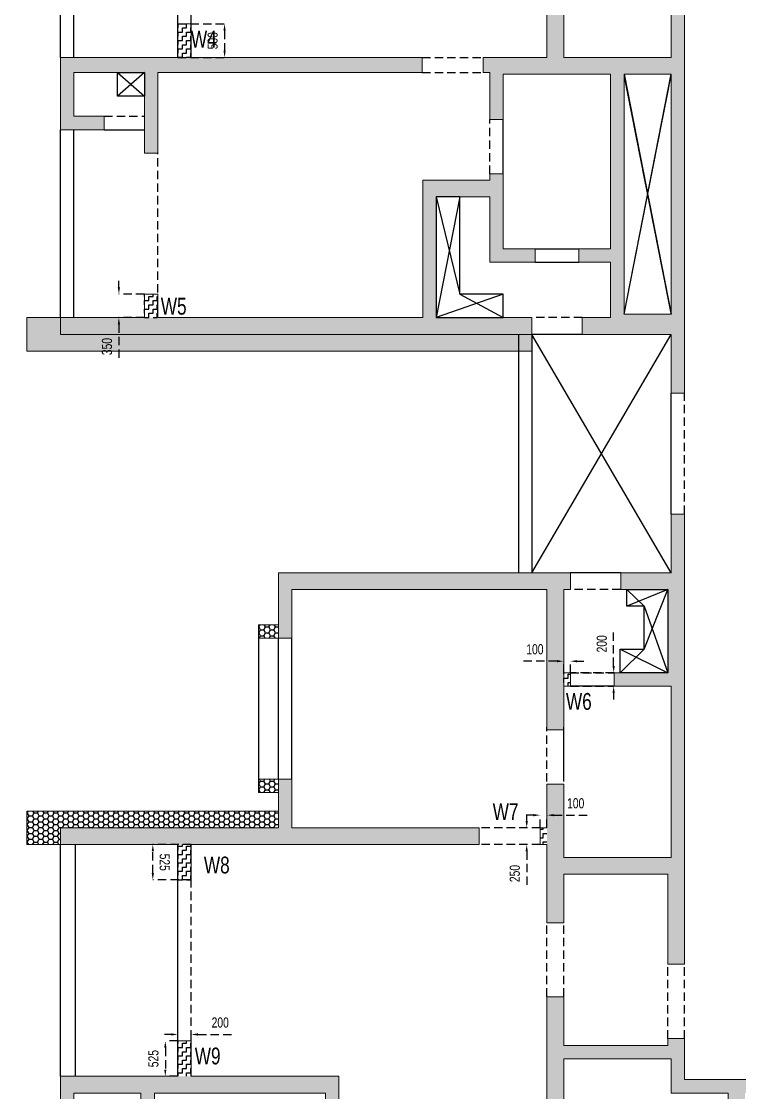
# Model space of a CAD drawing. Header units: millimetres. Extents: x 359 to 32107, y -1 to 49135.
# Drawn here: x 359 to 11063, y 22541 to 38497 of the extents above; entities that cross this region are included whole.
import ezdxf

# ---------------------------------------------------------------- set-up
doc = ezdxf.new("R2010")
doc.units = ezdxf.units.MM
doc.linetypes.add('DASHED', pattern=[0.75, 0.5, -0.25])
doc.linetypes.add('HIDDEN', pattern=[0.375, 0.25, -0.125])
for name, color, linetype, lineweight in [('A-ANNO-DIMS', 8, 'Continuous', 15), ("S-BEAM NO'S", 2, 'Continuous', 20), ('S-WALL', 100, 'Continuous', 20)]:
    doc.layers.add(name, color=color, linetype=linetype, lineweight=lineweight)
for name, color, linetype in [('S-BEAM', 4, 'HIDDEN'), ('S-BEAM 1', 6, 'Continuous'), ('S-CUTOUT', 25, 'Continuous'), ('S-WALL HATCH', 251, 'Continuous')]:
    doc.layers.add(name, color=color, linetype=linetype)
doc.styles.add('SOBHA', font='swisscl.ttf')
doc.dimstyles.new('S-100-2', dxfattribs={"dimscale": 100, "dimtxt": 1.5, "dimasz": 1, "dimexe": 0, "dimexo": 0, "dimgap": 1, "dimtad": 1, "dimdec": 0, "dimzin": 0, "dimdsep": 46, "dimtxsty": 'SOBHA', "dimcen": 0.0895, "dimclrd": 8, "dimclre": 8, "dimclrt": 2, "dimadec": 0, "dimazin": 0, "dimtfac": 1, "dimtdec": 0, "dimtofl": 0, "dimtmove": 0, "dimatfit": 3, "dimfxl": 0.18, "dimtolj": 1, "dimtzin": 0, "dimlwd": -1, "dimlwe": -1, "dimarcsym": 1})
pattern_1 = [(0, (-407991.865, 279275.18), (62.5, 62.5), [62.5, -62.5]), (90, (-407929.365, 279275.18), (-62.5, 62.5), [62.5, -62.5])]
pattern_2 = [(0, (-1190978.006, 205150.47), (75, 43.3012702), [50, -100]), (120, (-1190978.006, 205150.47), (-75, 43.3012702), [50, -100]), (60, (-1190978.006, 205150.47), (2e-14, 86.6025404), [-100, 50])]

# ---------------------------------------------------------------- blocks, each defined once
blk = doc.blocks.new('*D159')
at = {"layer": 'Defpoints', "color": 0, "linetype": 'Continuous', "ltscale": 500, "transparency": 16777216}
for p in [(2691, 38460), (2691, 37960), (3387, 37960)]:
    blk.add_point(p, dxfattribs=at)
at = {"layer": 'S-BEAM', "color": 8, "ltscale": 500, "transparency": 16777216}
for p, q in [((2691, 38460), (3387, 38460)), ((3387, 38360), (3387, 38060)), ((2691, 37960), (3387, 37960))]:
    blk.add_line(p, q, dxfattribs=at)
at = {"layer": 'S-BEAM', "color": 8, "linetype": 'Continuous', "ltscale": 500, "transparency": 16777216}
for points in [[(3370, 38360), (3403, 38360), (3387, 38460)], [(3370, 38060), (3403, 38060), (3387, 37960)]]:
    blk.add_solid(points, dxfattribs=at)
at = {"layer": 'S-BEAM', "color": 2, "linetype": 'Continuous', "ltscale": 500, "transparency": 16777216, "insert": (3210, 38210), "char_height": 150, "attachment_point": 5, "rotation": 90, "style": 'SOBHA'}
blk.add_mtext('\\A1;500', dxfattribs=at)
blk = doc.blocks.new('*D160')
at = {"layer": 'Defpoints', "color": 0, "linetype": 'Continuous', "ltscale": 500, "transparency": 16777216}
for p in [(2691, 38684), (2691, 38460), (2891, 38460)]:
    blk.add_point(p, dxfattribs=at)
at = {"layer": 'S-BEAM', "color": 8, "ltscale": 500, "transparency": 16777216}
for p, q in [((2591, 38684), (2029, 38684)), ((2691, 38460), (2691, 38684)), ((2891, 38460), (2891, 38684)), ((2991, 38684), (3091, 38684))]:
    blk.add_line(p, q, dxfattribs=at)
at = {"layer": 'S-BEAM', "color": 8, "linetype": 'Continuous', "ltscale": 500, "transparency": 16777216}
for points in [[(2591, 38700), (2591, 38667), (2691, 38684)], [(2991, 38700), (2991, 38667), (2891, 38684)]]:
    blk.add_solid(points, dxfattribs=at)
at = {"layer": 'S-BEAM', "color": 2, "linetype": 'Continuous', "ltscale": 500, "transparency": 16777216, "insert": (2260, 38860), "char_height": 150, "attachment_point": 5, "style": 'SOBHA'}
blk.add_mtext('\\A1;200', dxfattribs=at)
blk = doc.blocks.new('*D166')
at = {"layer": 'Defpoints', "color": 0, "linetype": 'Continuous', "ltscale": 500, "transparency": 16777216}
for p in [(2191, 34435), (1812, 34085), (2191, 34085)]:
    blk.add_point(p, dxfattribs=at)
at = {"layer": 'S-BEAM', "color": 8, "ltscale": 500, "transparency": 16777216}
for p, q in [((1812, 34535), (1812, 34635)), ((2191, 34435), (1812, 34435)), ((2191, 34085), (1812, 34085)), ((1812, 33985), (1812, 33423))]:
    blk.add_line(p, q, dxfattribs=at)
at = {"layer": 'S-BEAM', "color": 8, "linetype": 'Continuous', "ltscale": 500, "transparency": 16777216}
for points in [[(1795, 34535), (1828, 34535), (1812, 34435)], [(1795, 33985), (1828, 33985), (1812, 34085)]]:
    blk.add_solid(points, dxfattribs=at)
at = {"layer": 'S-BEAM', "color": 2, "linetype": 'Continuous', "ltscale": 500, "transparency": 16777216, "insert": (1635, 33654), "char_height": 150, "attachment_point": 5, "rotation": 90, "style": 'SOBHA'}
blk.add_mtext('\\A1;350', dxfattribs=at)
blk = doc.blocks.new('*D167')
at = {"layer": 'Defpoints', "color": 0, "linetype": 'Continuous', "ltscale": 500, "transparency": 16777216}
for p in [(8441, 28967), (8441, 28795), (8541, 28795)]:
    blk.add_point(p, dxfattribs=at)
at = {"layer": 'S-BEAM', "color": 8, "ltscale": 500, "transparency": 16777216}
for p, q in [((8341, 28967), (7782, 28967)), ((8441, 28795), (8441, 28967)), ((8541, 28795), (8541, 28967)), ((8641, 28967), (8741, 28967))]:
    blk.add_line(p, q, dxfattribs=at)
at = {"layer": 'S-BEAM', "color": 8, "linetype": 'Continuous', "ltscale": 500, "transparency": 16777216}
for points in [[(8341, 28984), (8341, 28950), (8441, 28967)], [(8641, 28984), (8641, 28950), (8541, 28967)]]:
    blk.add_solid(points, dxfattribs=at)
at = {"layer": 'S-BEAM', "color": 2, "linetype": 'Continuous', "ltscale": 500, "transparency": 16777216, "insert": (8012, 29144), "char_height": 150, "attachment_point": 5, "style": 'SOBHA'}
blk.add_mtext('\\A1;100', dxfattribs=at)
blk = doc.blocks.new('*D168')
at = {"layer": 'Defpoints', "color": 0, "linetype": 'Continuous', "ltscale": 500, "transparency": 16777216}
for p in [(8191, 26674), (8091, 26485), (8191, 26485)]:
    blk.add_point(p, dxfattribs=at)
at = {"layer": 'S-BEAM', "color": 8, "ltscale": 500, "transparency": 16777216}
for p, q in [((7991, 26674), (7891, 26674)), ((8091, 26485), (8091, 26674)), ((8191, 26485), (8191, 26674)), ((8291, 26674), (8850, 26674))]:
    blk.add_line(p, q, dxfattribs=at)
at = {"layer": 'S-BEAM', "color": 8, "linetype": 'Continuous', "ltscale": 500, "transparency": 16777216}
for points in [[(7991, 26690), (7991, 26657), (8091, 26674)], [(8291, 26690), (8291, 26657), (8191, 26674)]]:
    blk.add_solid(points, dxfattribs=at)
at = {"layer": 'S-BEAM', "color": 2, "linetype": 'Continuous', "ltscale": 500, "transparency": 16777216, "insert": (8620, 26850), "char_height": 150, "attachment_point": 5, "style": 'SOBHA'}
blk.add_mtext('\\A1;100', dxfattribs=at)
blk = doc.blocks.new('*D169')
at = {"layer": 'Defpoints', "color": 0, "linetype": 'Continuous', "ltscale": 500, "transparency": 16777216}
for p in [(8091, 26485), (7890, 26235), (8091, 26235)]:
    blk.add_point(p, dxfattribs=at)
at = {"layer": 'S-BEAM', "color": 8, "ltscale": 500, "transparency": 16777216}
for p, q in [((7890, 26585), (7890, 26685)), ((8091, 26485), (7890, 26485)), ((8091, 26235), (7890, 26235)), ((7890, 26135), (7890, 25573))]:
    blk.add_line(p, q, dxfattribs=at)
at = {"layer": 'S-BEAM', "color": 8, "linetype": 'Continuous', "ltscale": 500, "transparency": 16777216}
for points in [[(7874, 26585), (7907, 26585), (7890, 26485)], [(7874, 26135), (7907, 26135), (7890, 26235)]]:
    blk.add_solid(points, dxfattribs=at)
at = {"layer": 'S-BEAM', "color": 2, "linetype": 'Continuous', "ltscale": 500, "transparency": 16777216, "insert": (7713, 25804), "char_height": 150, "attachment_point": 5, "rotation": 90, "style": 'SOBHA'}
blk.add_mtext('\\A1;250', dxfattribs=at)
blk = doc.blocks.new('*D170')
at = {"layer": 'Defpoints', "color": 0, "linetype": 'Continuous', "ltscale": 500, "transparency": 16777216}
for p in [(8541, 28795), (9186, 28795), (8541, 28595)]:
    blk.add_point(p, dxfattribs=at)
at = {"layer": 'S-BEAM', "color": 8, "ltscale": 500, "transparency": 16777216}
for p, q in [((9186, 28895), (9186, 29457)), ((8541, 28795), (9186, 28795)), ((8541, 28595), (9186, 28595)), ((9186, 28495), (9186, 28395))]:
    blk.add_line(p, q, dxfattribs=at)
at = {"layer": 'S-BEAM', "color": 8, "linetype": 'Continuous', "ltscale": 500, "transparency": 16777216}
for points in [[(9169, 28895), (9202, 28895), (9186, 28795)], [(9169, 28495), (9202, 28495), (9186, 28595)]]:
    blk.add_solid(points, dxfattribs=at)
at = {"layer": 'S-BEAM', "color": 2, "linetype": 'Continuous', "ltscale": 500, "transparency": 16777216, "insert": (9009, 29226), "char_height": 150, "attachment_point": 5, "rotation": 90, "style": 'SOBHA'}
blk.add_mtext('\\A1;200', dxfattribs=at)
blk = doc.blocks.new('*D171')
at = {"layer": 'Defpoints', "color": 0, "linetype": 'Continuous', "ltscale": 500, "transparency": 16777216}
for p in [(2317, 26235), (2891, 26235), (2891, 25710)]:
    blk.add_point(p, dxfattribs=at)
at = {"layer": 'S-BEAM', "color": 8, "ltscale": 500, "transparency": 16777216}
for p, q in [((2891, 26235), (2317, 26235)), ((2317, 25810), (2317, 26135)), ((2891, 25710), (2317, 25710))]:
    blk.add_line(p, q, dxfattribs=at)
at = {"layer": 'S-BEAM', "color": 8, "linetype": 'Continuous', "ltscale": 500, "transparency": 16777216}
for points in [[(2334, 26135), (2301, 26135), (2317, 26235)], [(2334, 25810), (2301, 25810), (2317, 25710)]]:
    blk.add_solid(points, dxfattribs=at)
at = {"layer": 'S-BEAM', "color": 2, "linetype": 'Continuous', "ltscale": 500, "transparency": 16777216, "insert": (2494, 25972), "char_height": 150, "attachment_point": 5, "rotation": 270.0003, "style": 'SOBHA'}
blk.add_mtext('\\A1;525', dxfattribs=at)
blk = doc.blocks.new('*D172')
at = {"layer": 'Defpoints', "color": 0, "linetype": 'Continuous', "ltscale": 500, "transparency": 16777216}
for p in [(2691, 23310), (2504, 22785), (2691, 22785)]:
    blk.add_point(p, dxfattribs=at)
at = {"layer": 'S-BEAM', "color": 8, "ltscale": 500, "transparency": 16777216}
for p, q in [((2691, 23310), (2504, 23310)), ((2504, 23210), (2504, 22885)), ((2691, 22785), (2504, 22785))]:
    blk.add_line(p, q, dxfattribs=at)
at = {"layer": 'S-BEAM', "color": 8, "linetype": 'Continuous', "ltscale": 500, "transparency": 16777216}
for points in [[(2487, 23210), (2520, 23210), (2504, 23310)], [(2487, 22885), (2520, 22885), (2504, 22785)]]:
    blk.add_solid(points, dxfattribs=at)
at = {"layer": 'S-BEAM', "color": 2, "linetype": 'Continuous', "ltscale": 500, "transparency": 16777216, "insert": (2327, 23047), "char_height": 150, "attachment_point": 5, "rotation": 90, "style": 'SOBHA'}
blk.add_mtext('\\A1;525', dxfattribs=at)
blk = doc.blocks.new('*D173')
at = {"layer": 'Defpoints', "color": 0, "linetype": 'Continuous', "ltscale": 500, "transparency": 16777216}
for p in [(2691, 23310), (2891, 23407), (2891, 23310)]:
    blk.add_point(p, dxfattribs=at)
at = {"layer": 'S-BEAM', "color": 8, "ltscale": 500, "transparency": 16777216}
for p, q in [((2591, 23407), (2491, 23407)), ((2691, 23310), (2691, 23407)), ((2891, 23310), (2891, 23407)), ((2991, 23407), (3553, 23407))]:
    blk.add_line(p, q, dxfattribs=at)
at = {"layer": 'S-BEAM', "color": 8, "linetype": 'Continuous', "ltscale": 500, "transparency": 16777216}
for points in [[(2591, 23424), (2591, 23390), (2691, 23407)], [(2991, 23424), (2991, 23390), (2891, 23407)]]:
    blk.add_solid(points, dxfattribs=at)
at = {"layer": 'S-BEAM', "color": 2, "linetype": 'Continuous', "ltscale": 500, "transparency": 16777216, "insert": (3322, 23584), "char_height": 150, "attachment_point": 5, "style": 'SOBHA'}
blk.add_mtext('\\A1;200', dxfattribs=at)

msp = doc.modelspace()

# ---------------------------------------------------------------- hatches: boundary and pattern name
at = {"layer": 'S-WALL HATCH', "linetype": 'Continuous', "ltscale": 500, "transparency": 33554687}
h = msp.add_hatch(dxfattribs=at)
h.set_pattern_fill('HONEY', color=25, scale=400)
h.set_pattern_definition(pattern_2)
h.paths.add_polyline_path([(9341.1, 13234.8), (8841.1, 13234.8), (8841.1, 12734.8), (9341.1, 12734.8)])
h.paths.add_polyline_path([(941.1, 18034.8), (641.1, 18034.8), (641.1, 17834.8), (941.1, 17834.8)])
h.paths.add_polyline_path([(941.1, 20334.8), (641.1, 20334.8), (641.1, 20134.8), (941.1, 20134.8)])
h.paths.add_polyline_path([(27325.7, 436.6), (30571.3, 436.6), (30571.3, 832), (27325.7, 832)], flags=9)
h.paths.add_polyline_path([(20188.7, 11940.5), (20573.7, 11940.5), (20573.7, 12661.3), (20188.7, 12661.3)], flags=9)
h.paths.add_polyline_path([(20188.7, 13772.1), (20573.7, 13772.1), (20573.7, 14492.9), (20188.7, 14492.9)], flags=9)
h.paths.add_polyline_path([(13695.5, 29736.7), (13695.5, 31297), (13168.3, 31297), (13168.3, 29736.7)], flags=9)
h.paths.add_polyline_path([(886.1, 39002.6), (886.1, 40562.9), (358.9, 40562.9), (358.9, 39002.6)], flags=9)
h.paths.add_polyline_path([(886.1, 34827.6), (886.1, 36387.9), (358.9, 36387.9), (358.9, 34827.6)], flags=9)
h.paths.add_polyline_path([(886.1, 23852.6), (886.1, 25412.9), (358.9, 25412.9), (358.9, 23852.6)], flags=9)
h.paths.add_polyline_path([(886.1, 14252.6), (886.1, 15812.9), (358.9, 15812.9), (358.9, 14252.6)], flags=9)
h.paths.add_polyline_path([(12228.6, 12581.4), (13788.9, 12581.4), (13788.9, 13108.6), (12228.6, 13108.6)], flags=9)
h.paths.add_polyline_path([(29200.6, 20840.4), (29200.6, 22400.7), (28673.4, 22400.7), (28673.4, 20840.4)], flags=9)
h.paths.add_polyline_path([(25231.7, 30259.1), (25231.7, 31819.4), (24704.5, 31819.4), (24704.5, 30259.1)], flags=9)
h.paths.add_polyline_path([(29099.6, 38528.6), (29099.6, 40088.9), (28572.4, 40088.9), (28572.4, 38528.6)], flags=9)
h.paths.add_polyline_path([(8025.7, 33291.9), (9585.9, 33291.9), (9585.9, 33819.1), (8025.7, 33819.1)], flags=9)
h.paths.add_polyline_path([(19612, 48577.7), (21172.3, 48577.7), (21172.3, 49104.9), (19612, 49104.9)], flags=9)
h.paths.add_polyline_path([(29108.1, 41229.6), (29108.1, 42789.9), (28580.9, 42789.9), (28580.9, 41229.6)], flags=9)
h.paths.add_polyline_path([(29108.1, 32418.1), (29108.1, 33978.4), (28580.9, 33978.4), (28580.9, 32418.1)], flags=9)
h.paths.add_polyline_path([(23322, 12711.2), (24882.3, 12711.2), (24882.3, 13238.4), (23322, 13238.4)], flags=9)
h.paths.add_polyline_path([(16246.5, 12711.2), (17806.8, 12711.2), (17806.8, 13238.4), (16246.5, 13238.4)], flags=9)
h.paths.add_polyline_path([(6261.9, 12711.2), (7822.2, 12711.2), (7822.2, 13238.4), (6261.9, 13238.4)], flags=9)
h.paths.add_polyline_path([(932, 20914.9), (932, 22475.2), (404.8, 22475.2), (404.8, 20914.9)], flags=9)
h.paths.add_polyline_path([(991.3, 45690.5), (991.3, 47250.8), (464.1, 47250.8), (464.1, 45690.5)], flags=9)
h.paths.add_polyline_path([(12388, 31954.2), (12388, 33514.5), (11860.8, 33514.5), (11860.8, 31954.2)], flags=9)
h.paths.add_polyline_path([(12309, 34254.6), (12309, 35814.9), (11781.8, 35814.9), (11781.8, 34254.6)], flags=9)
h.paths.add_polyline_path([(12309, 36554.6), (12309, 38114.9), (11781.8, 38114.9), (11781.8, 36554.6)], flags=9)
h.paths.add_polyline_path([(8159.3, 23739.1), (8159.3, 25299.3), (7632.1, 25299.3), (7632.1, 23739.1)], flags=9)
h.paths.add_polyline_path([(8943.8, 19074.2), (8943.8, 20634.5), (8416.6, 20634.5), (8416.6, 19074.2)], flags=9)
h.paths.add_polyline_path([(14733.3, 19766.2), (14733.3, 21326.4), (14206.1, 21326.4), (14206.1, 19766.2)], flags=9)
h.paths.add_polyline_path([(20591.1, 19365.3), (22151.4, 19365.3), (22151.4, 19892.5), (20591.1, 19892.5)], flags=9)
h.paths.add_polyline_path([(18754.4, 19365.3), (20314.7, 19365.3), (20314.7, 19892.5), (18754.4, 19892.5)], flags=9)
h.paths.add_polyline_path([(21661.9, 38556.9), (21661.9, 40117.2), (21134.7, 40117.2), (21134.7, 38556.9)], flags=9)
h.paths.add_polyline_path([(20915.2, 42468), (20915.2, 44028.3), (20388, 44028.3), (20388, 42468)], flags=9)
h.paths.add_polyline_path([(24577.5, 44944.9), (26137.8, 44944.9), (26137.8, 45472.1), (24577.5, 45472.1)], flags=9)
h.paths.add_polyline_path([(8215.2, 38543), (8215.2, 40103.3), (7688, 40103.3), (7688, 38543)], flags=9)
h.paths.add_polyline_path([(5441.6, 45144.9), (7001.9, 45144.9), (7001.9, 45672.1), (5441.6, 45672.1)], flags=9)
h.paths.add_polyline_path([(5580.6, 23281.6), (6671.6, 23281.6), (6671.6, 23808.8), (5580.6, 23808.8)], flags=9)
h.paths.add_polyline_path([(19970.5, 21586.1), (21061.4, 21586.1), (21061.4, 22113.3), (19970.5, 22113.3)], flags=9)
h.paths.add_polyline_path([(20253.5, 31643), (21344.4, 31643), (21344.4, 32170.2), (20253.5, 32170.2)], flags=9)
h.paths.add_polyline_path([(22580, 39741.7), (23670.9, 39741.7), (23670.9, 40268.9), (22580, 40268.9)], flags=9)
h.paths.add_polyline_path([(5687.8, 40466.1), (6778.7, 40466.1), (6778.7, 40993.3), (5687.8, 40993.3)], flags=9)
h.paths.add_polyline_path([(10804.9, 32346.8), (11895.8, 32346.8), (11895.8, 32874), (10804.9, 32874)], flags=9)
h.paths.add_polyline_path([(14639.2, 40869.7), (15730.2, 40869.7), (15730.2, 41396.9), (14639.2, 41396.9)], flags=9)
h.paths.add_polyline_path([(29297.3, 38933.8), (29682.3, 38933.8), (29682.3, 39654.6), (29297.3, 39654.6)], flags=9)
h.paths.add_polyline_path([(25602, 38933.8), (25987, 38933.8), (25987, 39654.6), (25602, 39654.6)], flags=9)
h.paths.add_polyline_path([(10959.4, 22665.3), (12519.7, 22665.3), (12519.7, 23192.5), (10959.4, 23192.5)], flags=9)
h.paths.add_polyline_path([(10742.6, 23048.9), (10742.6, 24609.2), (10215.4, 24609.2), (10215.4, 23048.9)], flags=9)
h.paths.add_polyline_path([(10742.6, 38607.1), (10742.6, 40167.4), (10215.4, 40167.4), (10215.4, 38607.1)], flags=9)
h.paths.add_polyline_path([(18496.6, 40244.6), (20056.9, 40244.6), (20056.9, 40771.8), (18496.6, 40771.8)], flags=9)
h.paths.add_polyline_path([(11003.9, 8463.6), (18384.3, 8463.6), (18384.3, 10678.1), (11003.9, 10678.1)], flags=9)
h.paths.add_polyline_path([(27271.4, 1731.3), (32106.7, 1731.3), (32106.7, 2165.7), (27271.4, 2165.7)], flags=9)
h.paths.add_polyline_path([(24367.1, 4117.1), (25768, 4117.1), (25768, 4513.2), (24367.1, 4513.2)], flags=9)
h.paths.add_polyline_path([(27210, 3079), (31215.1, 3079), (31215.1, 3474.3), (27210, 3474.3)], flags=9)
h.paths.add_polyline_path([(24263.1, 4985.5), (29712.1, 4985.5), (29712.1, 6373), (24263.1, 6373)], flags=9)
h.paths.add_polyline_path([(24275.6, 6406.6), (25471.1, 6406.6), (25471.1, 6794.6), (24275.6, 6794.6)], flags=9)
h.paths.add_polyline_path([(10907.4, 10653.3), (12633.5, 10653.3), (12633.5, 11180.5), (10907.4, 11180.5)], flags=9)
h.paths.add_polyline_path([(10866.2, 11030.2), (20118.4, 11030.2), (20118.4, 11883.5), (10866.2, 11883.5)], flags=9)
h = msp.add_hatch(dxfattribs=at)
h.set_pattern_fill('HONEY', color=25, scale=400)
h.set_pattern_definition([(0, (19416.07, 12934.81), (75, 43.30127), [50, -100]), (120, (19416.07, 12934.81), (-75, 43.30127), [50, -100]), (60, (19416.07, 12934.81), (2e-14, 86.60254), [-100, 50])])
h.paths.add_polyline_path([(23953.6, 48934.8), (23753.6, 48934.8), (23753.6, 48634.8), (23953.6, 48634.8)])
h.paths.add_polyline_path([(21653.6, 48934.8), (21453.6, 48934.8), (21453.6, 48634.8), (21653.6, 48634.8)])
h.paths.add_polyline_path([(27325.7, 436.6), (30571.3, 436.6), (30571.3, 832), (27325.7, 832)], flags=9)
h.paths.add_polyline_path([(20188.7, 11940.5), (20573.7, 11940.5), (20573.7, 12661.3), (20188.7, 12661.3)], flags=9)
h.paths.add_polyline_path([(20188.7, 13772.1), (20573.7, 13772.1), (20573.7, 14492.9), (20188.7, 14492.9)], flags=9)
h.paths.add_polyline_path([(13695.5, 29736.7), (13695.5, 31297), (13168.3, 31297), (13168.3, 29736.7)], flags=9)
h.paths.add_polyline_path([(886.1, 39002.6), (886.1, 40562.9), (358.9, 40562.9), (358.9, 39002.6)], flags=9)
h.paths.add_polyline_path([(886.1, 34827.6), (886.1, 36387.9), (358.9, 36387.9), (358.9, 34827.6)], flags=9)
h.paths.add_polyline_path([(886.1, 23852.6), (886.1, 25412.9), (358.9, 25412.9), (358.9, 23852.6)], flags=9)
h.paths.add_polyline_path([(886.1, 14252.6), (886.1, 15812.9), (358.9, 15812.9), (358.9, 14252.6)], flags=9)
h.paths.add_polyline_path([(12228.6, 12581.4), (13788.9, 12581.4), (13788.9, 13108.6), (12228.6, 13108.6)], flags=9)
h.paths.add_polyline_path([(29200.6, 20840.4), (29200.6, 22400.7), (28673.4, 22400.7), (28673.4, 20840.4)], flags=9)
h.paths.add_polyline_path([(25231.7, 30259.1), (25231.7, 31819.4), (24704.5, 31819.4), (24704.5, 30259.1)], flags=9)
h.paths.add_polyline_path([(29099.6, 38528.6), (29099.6, 40088.9), (28572.4, 40088.9), (28572.4, 38528.6)], flags=9)
h.paths.add_polyline_path([(8025.7, 33291.9), (9585.9, 33291.9), (9585.9, 33819.1), (8025.7, 33819.1)], flags=9)
h.paths.add_polyline_path([(19612, 48577.7), (21172.3, 48577.7), (21172.3, 49104.9), (19612, 49104.9)], flags=9)
h.paths.add_polyline_path([(29108.1, 41229.6), (29108.1, 42789.9), (28580.9, 42789.9), (28580.9, 41229.6)], flags=9)
h.paths.add_polyline_path([(29108.1, 32418.1), (29108.1, 33978.4), (28580.9, 33978.4), (28580.9, 32418.1)], flags=9)
h.paths.add_polyline_path([(23322, 12711.2), (24882.3, 12711.2), (24882.3, 13238.4), (23322, 13238.4)], flags=9)
h.paths.add_polyline_path([(16246.5, 12711.2), (17806.8, 12711.2), (17806.8, 13238.4), (16246.5, 13238.4)], flags=9)
h.paths.add_polyline_path([(6261.9, 12711.2), (7822.2, 12711.2), (7822.2, 13238.4), (6261.9, 13238.4)], flags=9)
h.paths.add_polyline_path([(932, 20914.9), (932, 22475.2), (404.8, 22475.2), (404.8, 20914.9)], flags=9)
h.paths.add_polyline_path([(991.3, 45690.5), (991.3, 47250.8), (464.1, 47250.8), (464.1, 45690.5)], flags=9)
h.paths.add_polyline_path([(12388, 31954.2), (12388, 33514.5), (11860.8, 33514.5), (11860.8, 31954.2)], flags=9)
h.paths.add_polyline_path([(12309, 34254.6), (12309, 35814.9), (11781.8, 35814.9), (11781.8, 34254.6)], flags=9)
h.paths.add_polyline_path([(12309, 36554.6), (12309, 38114.9), (11781.8, 38114.9), (11781.8, 36554.6)], flags=9)
h.paths.add_polyline_path([(8159.3, 23739.1), (8159.3, 25299.3), (7632.1, 25299.3), (7632.1, 23739.1)], flags=9)
h.paths.add_polyline_path([(8943.8, 19074.2), (8943.8, 20634.5), (8416.6, 20634.5), (8416.6, 19074.2)], flags=9)
h.paths.add_polyline_path([(14733.3, 19766.2), (14733.3, 21326.4), (14206.1, 21326.4), (14206.1, 19766.2)], flags=9)
h.paths.add_polyline_path([(20591.1, 19365.3), (22151.4, 19365.3), (22151.4, 19892.5), (20591.1, 19892.5)], flags=9)
h.paths.add_polyline_path([(18754.4, 19365.3), (20314.7, 19365.3), (20314.7, 19892.5), (18754.4, 19892.5)], flags=9)
h.paths.add_polyline_path([(21661.9, 38556.9), (21661.9, 40117.2), (21134.7, 40117.2), (21134.7, 38556.9)], flags=9)
h.paths.add_polyline_path([(20915.2, 42468), (20915.2, 44028.3), (20388, 44028.3), (20388, 42468)], flags=9)
h.paths.add_polyline_path([(24577.5, 44944.9), (26137.8, 44944.9), (26137.8, 45472.1), (24577.5, 45472.1)], flags=9)
h.paths.add_polyline_path([(8215.2, 38543), (8215.2, 40103.3), (7688, 40103.3), (7688, 38543)], flags=9)
h.paths.add_polyline_path([(5441.6, 45144.9), (7001.9, 45144.9), (7001.9, 45672.1), (5441.6, 45672.1)], flags=9)
h.paths.add_polyline_path([(5580.6, 23281.6), (6671.6, 23281.6), (6671.6, 23808.8), (5580.6, 23808.8)], flags=9)
h.paths.add_polyline_path([(19970.5, 21586.1), (21061.4, 21586.1), (21061.4, 22113.3), (19970.5, 22113.3)], flags=9)
h.paths.add_polyline_path([(20253.5, 31643), (21344.4, 31643), (21344.4, 32170.2), (20253.5, 32170.2)], flags=9)
h.paths.add_polyline_path([(22580, 39741.7), (23670.9, 39741.7), (23670.9, 40268.9), (22580, 40268.9)], flags=9)
h.paths.add_polyline_path([(5687.8, 40466.1), (6778.7, 40466.1), (6778.7, 40993.3), (5687.8, 40993.3)], flags=9)
h.paths.add_polyline_path([(10804.9, 32346.8), (11895.8, 32346.8), (11895.8, 32874), (10804.9, 32874)], flags=9)
h.paths.add_polyline_path([(14639.2, 40869.7), (15730.2, 40869.7), (15730.2, 41396.9), (14639.2, 41396.9)], flags=9)
h.paths.add_polyline_path([(29297.3, 38933.8), (29682.3, 38933.8), (29682.3, 39654.6), (29297.3, 39654.6)], flags=9)
h.paths.add_polyline_path([(25602, 38933.8), (25987, 38933.8), (25987, 39654.6), (25602, 39654.6)], flags=9)
h.paths.add_polyline_path([(10959.4, 22665.3), (12519.7, 22665.3), (12519.7, 23192.5), (10959.4, 23192.5)], flags=9)
h.paths.add_polyline_path([(10742.6, 23048.9), (10742.6, 24609.2), (10215.4, 24609.2), (10215.4, 23048.9)], flags=9)
h.paths.add_polyline_path([(10742.6, 38607.1), (10742.6, 40167.4), (10215.4, 40167.4), (10215.4, 38607.1)], flags=9)
h.paths.add_polyline_path([(18496.6, 40244.6), (20056.9, 40244.6), (20056.9, 40771.8), (18496.6, 40771.8)], flags=9)
h.paths.add_polyline_path([(11003.9, 8463.6), (18384.3, 8463.6), (18384.3, 10678.1), (11003.9, 10678.1)], flags=9)
h.paths.add_polyline_path([(27271.4, 1731.3), (32106.7, 1731.3), (32106.7, 2165.7), (27271.4, 2165.7)], flags=9)
h.paths.add_polyline_path([(24367.1, 4117.1), (25768, 4117.1), (25768, 4513.2), (24367.1, 4513.2)], flags=9)
h.paths.add_polyline_path([(27210, 3079), (31215.1, 3079), (31215.1, 3474.3), (27210, 3474.3)], flags=9)
h.paths.add_polyline_path([(24263.1, 4985.5), (29712.1, 4985.5), (29712.1, 6373), (24263.1, 6373)], flags=9)
h.paths.add_polyline_path([(24275.6, 6406.6), (25471.1, 6406.6), (25471.1, 6794.6), (24275.6, 6794.6)], flags=9)
h.paths.add_polyline_path([(10907.4, 10653.3), (12633.5, 10653.3), (12633.5, 11180.5), (10907.4, 11180.5)], flags=9)
h.paths.add_polyline_path([(10866.2, 11030.2), (20118.4, 11030.2), (20118.4, 11883.5), (10866.2, 11883.5)], flags=9)
at = {"layer": 'S-WALL HATCH', "ltscale": 7.5, "transparency": 33554687}
h = msp.add_hatch(color=251, dxfattribs=at)
h.dxf.hatch_style = 1
h.paths.add_polyline_path([(10241.1, 38824.8), (10041.1, 38824.8), (10041.1, 37959.8), (8441.1, 37959.8), (8441.1, 38834.8), (8191.1, 38834.8), (8191.1, 37959.8), (7341.1, 37959.8), (7241.1, 37959.8), (7241.1, 37734.8), (7341.1, 37734.8), (7341.1, 37709.8), (7341.1, 37034.8), (7541.1, 37034.8), (7541.1, 37709.8), (9141.1, 37709.8), (9141.1, 35109.8), (8666.1, 35109.8), (8666.1, 34909.8), (9141.1, 34909.8), (9141.1, 34084.8), (8716.1, 34084.8), (8716.1, 33834.8), (10041.1, 33834.8), (10041.2, 32959.8), (10241.1, 32959.8)])
h.paths.add_polyline_path([(9341.1, 34134.8), (9341.1, 37709.8), (10041.1, 37709.8), (10041.1, 34134.8)], flags=16)
h = msp.add_hatch(dxfattribs=at)
h.set_pattern_fill('ZIGZAG', color=251, scale=500)
h.set_pattern_definition(pattern_1)
h.paths.add_polyline_path([(2391.1, 34434.8), (2191.1, 34434.8), (2191.1, 34084.8), (2391.1, 34084.8)])
h.paths.add_polyline_path([(2891.1, 38459.8), (2691.1, 38459.8), (2691.1, 37959.8), (2891.1, 37959.8)])
h = msp.add_hatch(color=251, dxfattribs=at)
h.dxf.hatch_style = 1
h.paths.add_polyline_path([(6331.1, 37959.8), (2891.1, 37959.8), (2691.1, 37959.8), (941.1, 37959.8), (941.1, 37734.8), (941.1, 36884.8), (1591.1, 36884.8), (1591.1, 37084.8), (1141.1, 37084.8), (1141.1, 37734.8), (2191.1, 37734.8), (2191.1, 36534.8), (2391.1, 36534.8), (2391.1, 37734.8), (6331.1, 37734.8)])
h = msp.add_hatch(color=251, dxfattribs=at)
h.dxf.hatch_style = 1
h.paths.add_polyline_path([(7966.1, 34084.8), (6541.1, 34084.8), (6541.1, 35884.8), (7341.1, 35884.8), (7341.1, 34909.8), (8016.1, 34909.8), (8016.1, 35109.8), (7541.1, 35109.8), (7541.1, 36224.8), (7341.1, 36224.8), (7341.1, 36134.8), (6341.1, 36134.8), (6341.1, 35884.8), (6341.1, 34084.8), (2391.1, 34084.8), (2191.1, 34084.8), (941.1, 34084.8), (941.1, 33834.8), (7966.1, 33834.8)])
at = {"layer": 'S-WALL HATCH', "linetype": 'Continuous', "ltscale": 500, "transparency": 33554687}
h = msp.add_hatch(dxfattribs=at)
h.set_pattern_fill('HONEY', color=25, scale=400)
h.set_pattern_definition(pattern_2)
h.paths.add_polyline_path([(7966.1, 33834.8), (941.1, 33834.8), (941.1, 34084.8), (441.1, 34084.8), (441.1, 33584.8), (7966.1, 33584.8)])
at = {"layer": 'S-WALL HATCH', "ltscale": 7.5, "transparency": 33554687}
h = msp.add_hatch(color=251, dxfattribs=at)
h.dxf.hatch_style = 1
h.paths.add_polyline_path([(7181.1, 26484.8), (4391.1, 26484.8), (4391.1, 27209.8), (4191.1, 27209.8), (4191.1, 26484.8), (941.1, 26484.8), (941.1, 26234.8), (2691.1, 26234.8), (2891.1, 26234.8), (7181.1, 26234.8)])
h.paths.add_polyline_path([(8441.1, 30034.8), (8541.1, 30034.8), (8541.1, 30284.8), (8441.1, 30284.8), (4191.1, 30284.8), (4191.1, 30034.8), (4191.1, 29309.8), (4391.1, 29309.8), (4391.1, 30034.8), (8191.1, 30034.8), (8191.1, 27944.8), (8441.1, 27944.8), (8441.1, 28084.8), (8441.1, 28284.8)])
h.paths.add_polyline_path([(10241.1, 31159.8), (10041.2, 31159.8), (10041.1, 30284.8), (9291.1, 30284.8), (9291.1, 30034.8), (9991.1, 30034.8), (9991.1, 28794.8), (9191.1, 28794.8), (9191.1, 28594.8), (9991.1, 28594.8), (10041.1, 28594.8), (10041.1, 26044.8), (9991.1, 26044.8), (8441.1, 26044.8), (8441.1, 27134.8), (8191.1, 27134.8), (8191.1, 26484.8), (8191.1, 26234.8), (8191.1, 25069.8), (8441.1, 25069.8), (8441.1, 25794.8), (9991.1, 25794.8), (9991.1, 24454.8), (10241.1, 24454.8), (10241.1, 26044.8), (10241.1, 28594.8)])
at = {"layer": 'S-WALL HATCH', "linetype": 'Continuous', "ltscale": 500, "transparency": 33554687}
h = msp.add_hatch(dxfattribs=at)
h.set_pattern_fill('HONEY', color=25, scale=400)
h.set_pattern_definition(pattern_2)
h.paths.add_polyline_path([(4191.1, 29509.8), (3891.1, 29509.8), (3891.1, 29309.8), (4191.1, 29309.8)])
h.paths.add_polyline_path([(4191.1, 27209.8), (3891.1, 27209.8), (3891.1, 27009.8), (4191.1, 27009.8)])
at = {"layer": 'S-WALL HATCH', "ltscale": 7.5, "transparency": 33554687}
h = msp.add_hatch(dxfattribs=at)
h.set_pattern_fill('ZIGZAG', color=251, scale=500)
h.set_pattern_definition(pattern_1)
h.paths.add_polyline_path([(8441.1, 28794.8), (8541.1, 28794.8), (8541.1, 28594.8), (8441.1, 28594.8)])
at = {"layer": 'S-WALL HATCH', "linetype": 'Continuous', "ltscale": 500, "transparency": 33554687}
h = msp.add_hatch(dxfattribs=at)
h.set_pattern_fill('HONEY', color=25, scale=400)
h.set_pattern_definition(pattern_2)
h.paths.add_polyline_path([(4191.1, 26732.6), (441.1, 26734.8), (441.1, 26234.8), (941.1, 26234.8), (941.1, 26484.8), (4191.1, 26484.8)])
at = {"layer": 'S-WALL HATCH', "ltscale": 7.5, "transparency": 33554687}
h = msp.add_hatch(dxfattribs=at)
h.set_pattern_fill('ZIGZAG', color=251, scale=500)
h.set_pattern_definition(pattern_1)
h.paths.add_polyline_path([(8191.1, 26484.8), (8091.1, 26484.8), (8091.1, 26234.8), (8191.1, 26234.8)])
h = msp.add_hatch(dxfattribs=at)
h.set_pattern_fill('ZIGZAG', color=251, scale=500)
h.set_pattern_definition(pattern_1)
h.paths.add_polyline_path([(2891.1, 23309.8), (2691.1, 23309.8), (2691.1, 22784.8), (2891.1, 22784.8)])
h.paths.add_polyline_path([(2891.1, 26234.8), (2691.1, 26234.8), (2691.1, 25709.8), (2891.1, 25709.8)])
h = msp.add_hatch(color=251, dxfattribs=at)
h.dxf.hatch_style = 1
h.paths.add_polyline_path([(11141.1, 19209.8), (18791.1, 19209.8), (18791.1, 19109.8), (18991.1, 19109.8), (18991.1, 19434.8), (14191.1, 19434.8), (14191.1, 19984.8), (13991.1, 19984.8), (13991.1, 19434.8), (11141.1, 19434.8), (11141.1, 22534.8), (11241.1, 22534.8), (11241.1, 22734.8), (11141.1, 22734.8), (10891.1, 22734.8), (10241.1, 22734.8), (10241.1, 23344.8), (9991.1, 23344.8), (9991.1, 23244.8), (8441.1, 23244.8), (8441.1, 23969.8), (8191.1, 23969.8), (8191.1, 20459.8), (8441.1, 20459.8), (8441.1, 21109.8), (10891.1, 21109.8), (10891.1, 17409.8), (10891.1, 17209.8), (10891.1, 15709.8), (10791.1, 15709.8), (10791.1, 15509.8), (10891.1, 15509.8), (10891.1, 13234.8), (11141.1, 13234.8), (11141.1, 14784.8), (11141.1, 14984.8)])
h.paths.add_polyline_path([(10891.1, 21359.8), (8441.1, 21359.8), (8442.3, 23044.8), (10041.1, 23044.8), (10041.1, 22534.8), (10891.1, 22534.8)], flags=16)
h = msp.add_hatch(color=251, dxfattribs=at)
h.dxf.hatch_style = 1
h.paths.add_polyline_path([(5091.1, 22534.8), (5091.1, 22784.8), (2891.1, 22784.8), (2691.1, 22784.8), (941.1, 22784.8), (941.1, 22534.8), (941.1, 22159.8), (1141.1, 22159.8), (1141.1, 22534.8), (2141.1, 22534.8), (2141.1, 22109.8), (2341.1, 22109.8), (2341.1, 22534.8), (4891.1, 22534.8), (4891.1, 21034.8), (4141.1, 21034.8), (4141.1, 20784.8), (4891.1, 20784.8), (4891.1, 18394.8), (5091.1, 18394.8), (5091.1, 20784.8), (5091.1, 21034.8)])

# ---------------------------------------------------------------- linework, layer by layer
at = {"layer": 'A-ANNO-DIMS', "color": 8, "linetype": 'DASHED', "ltscale": 0.5}
for p, q in [((10041.1, 37684.8), (9341.1, 34134.8)), ((9341.1, 37684.8), (10041.1, 34134.8))]:
    msp.add_line(p, q, dxfattribs=at)
at = {"layer": 'S-BEAM', "ltscale": 500}
for p, q in [((2891.1, 37959.8), (2891.1, 41359.8)), ((6331.1, 37959.8), (7241.1, 37959.8)), ((6331.1, 37734.8), (7241.1, 37734.8)), ((1591.1, 37084.8), (2191.1, 37084.8)), ((7341.1, 36224.8), (7341.1, 37034.8)), ((2391.1, 34084.8), (2391.1, 36534.8)), ((8716.1, 34084.8), (7966.1, 34084.8)), ((10241.2, 31159.8), (10241.2, 32959.8)), ((9291.1, 30034.8), (8541.1, 30034.8)), ((9191.1, 28794.8), (8541.1, 28794.8)), ((8191.1, 27174.8), (8191.1, 27984.8)), ((8091.1, 26484.8), (7181.1, 26484.8)), ((2891.1, 22784.8), (2891.1, 26234.8)), ((8091.1, 26234.8), (7181.1, 26234.8)), ((8191.1, 23969.8), (8191.1, 25069.8)), ((8441.1, 23969.8), (8441.1, 25069.8)), ((9991.1, 23344.8), (9991.1, 24454.8)), ((10241.1, 23344.8), (10241.1, 24454.8))]:
    msp.add_line(p, q, dxfattribs=at)
at = {"layer": 'S-BEAM 1', "color": 1}
for p, q in [((941.1, 37959.8), (941.1, 41359.8)), ((1141.1, 37959.8), (1141.1, 41359.8)), ((2691.1, 37959.8), (2691.1, 41359.8)), ((7541.1, 36224.8), (7541.1, 37034.8)), ((941.1, 34084.8), (941.1, 36884.8)), ((1141.1, 34084.8), (1141.1, 36884.8)), ((1591.1, 36884.8), (2191.1, 36884.8)), ((8016.1, 35109.8), (8666.1, 35109.8)), ((8016.1, 34909.8), (8666.1, 34909.8)), ((7766.1, 33834.8), (7766.1, 30284.8)), ((8716.1, 33834.8), (7966.1, 33834.8)), ((7966.1, 33834.8), (7966.1, 30284.8)), ((10041.2, 31159.8), (10041.2, 32959.8)), ((9291.1, 30284.8), (8541.1, 30284.8)), ((3891.1, 29309.8, 0), (3891.1, 27209.8, 0)), ((4191.1, 27209.8), (4191.1, 29309.8)), ((4391.1, 27209.8), (4391.1, 29309.8)), ((9191.1, 28594.8), (8541.1, 28594.8)), ((8441.1, 27174.8), (8441.1, 27984.8)), ((941.1, 22784.8), (941.1, 26234.8)), ((1166.1, 22784.8), (1166.1, 26234.8)), ((2691.1, 22784.8), (2691.1, 26234.8))]:
    msp.add_line(p, q, dxfattribs=at)
at = {"layer": 'S-CUTOUT', "color": 35}
for p, q in [((1791.1, 37734.8, 0), (2191.1, 37384.8, 0)), ((2191.1, 37734.8, 0), (1791.1, 37384.8, 0)), ((9341.1, 34134.8), (10041.1, 37709.8)), ((9341.1, 37709.8), (10041.1, 34134.8)), ((6891.1, 35884.8, -0.7), (6541.1, 34084.8, 0)), ((6541.1, 35884.8, -0.7), (6891.1, 34434.8, 0)), ((7541.1, 34434.8, 0), (6541.1, 34084.8, 0)), ((6891.1, 34434.8, 0), (7541.1, 34084.8, 0)), ((7966.1, 30284.8), (10041.1, 33834.8)), ((10041.1, 30284.8), (7966.1, 33834.8)), ((9991.1, 30034.8, 0), (9381.1, 29784.8, 0)), ((9381.1, 30034.8, 0), (9641.1, 29784.8, 0)), ((9641.1, 29144.8), (9991.1, 30034.8, 0)), ((9641.1, 29784.8, 0), (9991.1, 28794.8)), ((9641.1, 29144.8), (9281.1, 28794.8)), ((9281.1, 29144.8), (9991.1, 28794.8))]:
    msp.add_line(p, q, dxfattribs=at)
at = {"layer": 'S-CUTOUT', "color": 1, "elevation": 0}
for points in [[(1791.1, 37734.8), (2191.1, 37734.8), (2191.1, 37384.8), (1791.1, 37384.8)], [(6541.1, 35884.8), (6541.1, 34084.8), (7541.1, 34084.8), (7541.1, 34434.8), (6891.1, 34434.8), (6891.1, 35884.8)], [(9381.1, 29784.8), (9381.1, 30034.8), (9991.1, 30034.8), (9991.1, 28794.8), (9281.1, 28794.8), (9281.1, 29144.8), (9641.1, 29144.8), (9641.1, 29784.8)]]:
    msp.add_lwpolyline(points, close=True, dxfattribs=at)
at = {"layer": 'S-WALL', "color": 3}
for points in [[(10241.1, 38824.8), (10241.1, 32959.8), (10041.2, 32959.8), (10041.1, 33834.8), (8716.1, 33834.8), (8716.1, 34084.8), (9141.1, 34084.8), (9141.1, 34909.8), (8666.1, 34909.8), (8666.1, 35109.8), (9141.1, 35109.8), (9141.1, 37709.8), (7541.1, 37709.8), (7541.1, 37034.8), (7341.1, 37034.8), (7341.1, 37709.8), (7341.1, 37734.8), (7241.1, 37734.8), (7241.1, 37959.8), (7341.1, 37959.8), (8191.1, 37959.8), (8191.1, 38834.8)], [(8441.1, 38834.8), (8441.1, 37959.8), (10041.1, 37959.8), (10041.1, 38824.8)], [(8191.1, 20459.8), (8191.1, 23969.8), (8441.1, 23969.8), (8441.1, 23244.8), (9991.1, 23244.8), (9991.1, 23344.8), (10241.1, 23344.8), (10241.1, 22734.8), (10891.1, 22734.8), (11141.1, 22734.8), (11241.1, 22734.8), (11241.1, 22534.8)], [(10041.1, 22534.8), (10891.1, 22534.8), (10891.1, 21359.8), (8441.1, 21359.8), (8442.3, 23044.8), (10041.1, 23044.8), (10041.1, 22534.8)]]:
    msp.add_lwpolyline(points, dxfattribs=at)
for points in [[(6331.1, 37959.8), (6331.1, 37734.8), (2391.1, 37734.8), (2391.1, 36534.8), (2191.1, 36534.8), (2191.1, 37734.8), (1141.1, 37734.8), (1141.1, 37084.8), (1591.1, 37084.8), (1591.1, 36884.8), (941.1, 36884.8), (941.1, 37734.8), (941.1, 37959.8), (2691.1, 37959.8), (2691.1, 38459.8), (2891.1, 38459.8), (2891.1, 37959.8)], [(10041.1, 37709.8), (10041.1, 34134.8), (9341.1, 34134.8), (9341.1, 37709.8)], [(7541.1, 36224.8), (7541.1, 35109.8), (8016.1, 35109.8), (8016.1, 34909.8), (7341.1, 34909.8), (7341.1, 35884.8), (6541.1, 35884.8), (6541.1, 34084.8), (7966.1, 34084.8), (7966.1, 33834.8), (941.1, 33834.8), (941.1, 34084.8), (2191.1, 34084.8), (2191.1, 34434.8), (2391.1, 34434.8), (2391.1, 34084.8), (6341.1, 34084.8), (6341.1, 35884.8), (6341.1, 36134.8), (7341.1, 36134.8), (7341.1, 36224.8)], [(9991.1, 24454.8), (9991.1, 25794.8), (8441.1, 25794.8), (8441.1, 25069.8), (8191.1, 25069.8), (8191.1, 26234.8), (8091.1, 26234.8), (8091.1, 26484.8), (8191.1, 26484.8), (8191.1, 27134.8), (8441.1, 27134.8), (8441.1, 26044.8), (9991.1, 26044.8), (10041.1, 26044.8), (10041.1, 28594.8), (9991.1, 28594.8), (9191.1, 28594.8), (9191.1, 28794.8), (9991.1, 28794.8), (9991.1, 30034.8), (9291.1, 30034.8), (9291.1, 30284.8), (10041.1, 30284.8), (10041.2, 31159.8), (10241.1, 31159.8), (10241.1, 28594.8), (10241.1, 26044.8), (10241.1, 24454.8)], [(8191.1, 27944.8), (8191.1, 30034.8), (4391.1, 30034.8), (4391.1, 29309.8), (4191.1, 29309.8), (4191.1, 30034.8), (4191.1, 30284.8), (8441.1, 30284.8), (8541.1, 30284.8), (8541.1, 30034.8), (8441.1, 30034.8), (8441.1, 28284.8), (8441.1, 28284.8), (8441.1, 28084.8), (8441.1, 28084.8), (8441.1, 27944.8)], [(8441.1, 28794.8), (8541.1, 28794.8), (8541.1, 28594.8), (8441.1, 28594.8)], [(2891.1, 26234.8), (2891.1, 25709.8), (2691.1, 25709.8), (2691.1, 26234.8), (941.1, 26234.8), (941.1, 26484.8), (4191.1, 26484.8), (4191.1, 27209.8), (4391.1, 27209.8), (4391.1, 26484.8), (7181.1, 26484.8), (7181.1, 26234.8)], [(5091.1, 22784.8), (5091.1, 22534.8), (5091.1, 21034.8), (5091.1, 20784.8), (5091.1, 18394.8), (4891.1, 18394.8), (4891.1, 20784.8), (4141.1, 20784.8), (4141.1, 21034.8), (4891.1, 21034.8), (4891.1, 22534.8), (2341.1, 22534.8), (2341.1, 22109.8), (2141.1, 22109.8), (2141.1, 22534.8), (1141.1, 22534.8), (1141.1, 22159.8), (941.1, 22159.8), (941.1, 22534.8), (941.1, 22784.8), (2691.1, 22784.8), (2691.1, 23309.8), (2891.1, 23309.8), (2891.1, 22784.8)]]:
    msp.add_lwpolyline(points, close=True, dxfattribs=at)
at = {"layer": 'S-WALL'}
msp.add_lwpolyline([(941.1, 34084.8), (441.1, 34084.8), (441.1, 33584.8), (7966.1, 33584.8), (7966.1, 33834.8)], dxfattribs=at)
at = {"layer": 'S-WALL', "elevation": 0}
for points in [[(3891.1, 29309.8), (4191.1, 29309.8), (4191.1, 29509.8), (3891.1, 29509.8)], [(3891.1, 27009.8), (4191.1, 27009.8), (4191.1, 27209.8), (3891.1, 27209.8)]]:
    msp.add_lwpolyline(points, close=True, dxfattribs=at)
msp.add_lwpolyline([(4191.1, 26732.6), (441.1, 26734.8), (441.1, 26234.8), (941.1, 26234.8)], dxfattribs=at)

# ---------------------------------------------------------------- texts
at = {"layer": "S-BEAM NO'S", "color": 3, "linetype": 'Continuous', "style": 'SOBHA'}
for s, p in [('W4', (2885, 38108.4, 0)), ('W5', (2436.5, 34129.9, 0)), ('W6', (8475, 28242.9, 0)), ('W7', (7383, 26600.9, 0)), ('W8', (3078.5, 25805.9, 0)), ('W9', (2942.5, 22961.4, 0))]:
    msp.add_text(s, height=250, dxfattribs=at).set_placement(p)

# ---------------------------------------------------------------- dimensions: what is measured, and where the dimension line sits
at = {"layer": 'S-BEAM', "color": 41, "linetype": 'Continuous', "ltscale": 500, "true_color": 0xf4ee51}
for base, p1, p2, picture, middle in [((2691.1, 38683.5), (2891.1, 38459.8), (2691.1, 38459.8), '*D160', (2260.1, 38860.3)), ((8441.1, 28967), (8541.1, 28794.8), (8441.1, 28794.8), '*D167', (8011.8, 29143.8)), ((8191.1, 26673.5), (8091.1, 26484.8), (8191.1, 26484.8), '*D168', (8620.4, 26850.3)), ((2891.1, 23407), (2691.1, 23309.8), (2891.1, 23309.8), '*D173', (3322.1, 23583.8))]:
    dim = msp.add_linear_dim(base=base, p1=p1, p2=p2, dimstyle='S-100-2', dxfattribs=at)
    dim.commit()
    dim.dimension.update_dxf_attribs({"geometry": picture, "text_midpoint": middle})
for base, p1, p2, picture, middle in [((3386.7, 37959.8), (2691.1, 38459.8), (2691.1, 37959.8), '*D159', (3209.9, 38209.8)), ((1811.7, 34084.8), (2191.1, 34434.8), (2191.1, 34084.8), '*D166', (1634.8, 33653.7)), ((9185.7, 28794.8), (8541.1, 28594.8), (8541.1, 28794.8), '*D170', (9008.9, 29225.8)), ((7890.2, 26234.8), (8091.1, 26484.8), (8091.1, 26234.8), '*D169', (7713.4, 25803.8))]:
    dim = msp.add_linear_dim(base=base, p1=p1, p2=p2, angle=90, dimstyle='S-100-2', dxfattribs=at)
    dim.commit()
    dim.dimension.update_dxf_attribs({"geometry": picture, "text_midpoint": middle})
for p1, p2, distance, picture, middle in [((2891.1, 25709.8), (2891.1, 26234.8), 573.9, '*D171', (2494, 25972.3)), ((2691.1, 23309.8), (2691.1, 22784.8), -187.4, '*D172', (2326.9, 23047.3))]:
    dim = msp.add_aligned_dim(p1=p1, p2=p2, distance=distance, dimstyle='S-100-2', dxfattribs=at)
    dim.commit()
    dim.dimension.update_dxf_attribs({"geometry": picture, "text_midpoint": middle})

doc.saveas('drawing.dxf')
